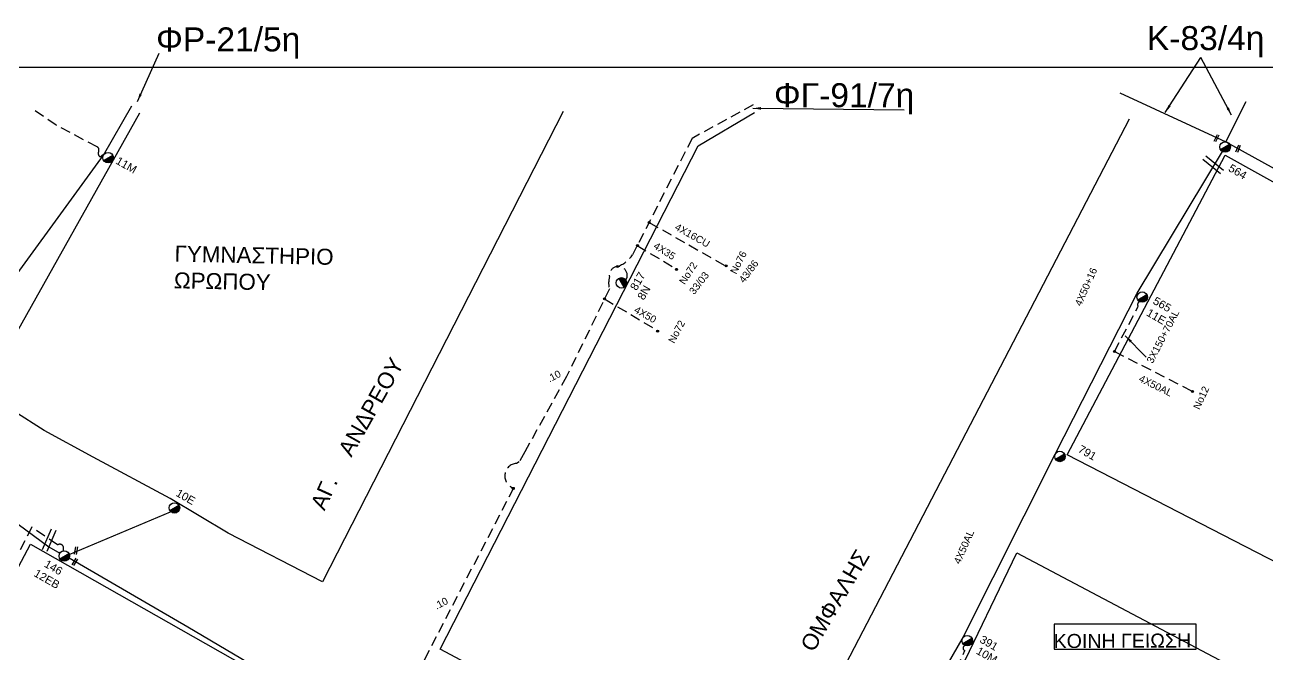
# Model space of a CAD drawing. Header units: millimetres. Extents: x 2087 to 5289, y 222 to 1137.
# Drawn here: x 2357.1 to 2512.4, y 716 to 794.6 of the extents above; entities that cross this region are included whole.
import ezdxf

# ---------------------------------------------------------------- set-up
doc = ezdxf.new("R2010")
doc.units = ezdxf.units.MM
doc.linetypes.add('DASHED', pattern=[19.05, 12.7, -6.35])
for name, color, linetype in [('Άγνωστα', 7, 'Continuous'), ('Γυμνά εναέρια ΧΤ και ΦΟΠ (3Φ)   4x50+16AL', 7, 'Continuous'), ('Επιγραφές - Σχήματα', 7, 'Continuous'), ('Καλώδια ΧΤ   3x150+70AL', 7, 'DASHED'), ('Καλώδια ΧΤ   3x150AL+50CU', 7, 'DASHED'), ('Καλώδια ΧΤ   3x150AL+50XLPE', 7, 'DASHED'), ('Καλώδια ΧΤ   4x50AL', 7, 'DASHED'), ('Μηχανική τομή', 7, 'Continuous'), ('Στύλος ΦΜ', 7, 'Continuous'), ('Στύλος ΦΜ @ 1', 7, 'Continuous'), ('Συνδέσεις', 7, 'Continuous'), ('Τομή', 7, 'Continuous'), ('Υπογεια καλωδια Παροχων ΧΤ 4Χ50', 7, 'DASHED'), ('Υπόβαθρο ΔΕΗ', 7, 'Continuous'), ('Υπόγεια Καλώδια Δικτύου ΧΤ   .10', 7, 'DASHED'), ('Υπόγεια καλώδια Παροχών ΧΤ   4x16CU', 7, 'DASHED')]:
    doc.layers.add(name, color=color, linetype=linetype)
doc.styles.add('arial', font='arial.ttf')
doc.styles.get("Standard").update_dxf_attribs({"font": 'arial.ttf'})
doc.linetypes.add('SYN_LINE', pattern='A,0.5,-0.0001,["/\\/\\/\\/",Standard,S=0.1,R=0,X=0,Y=-0.05],-0.25', length=0.7501)
doc.dimstyles.new('ISO-25', dxfattribs={"dimtxt": 2.5, "dimasz": 2.5, "dimexe": 1.25, "dimexo": 0.625, "dimtad": 1, "dimtxsty": 'Standard', "dimcen": 2.5, "dimadec": 0, "dimazin": 0, "dimtfac": 1, "dimtmove": 0, "dimatfit": 3, "dimfxl": 1, "dimarcsym": 0})

# ---------------------------------------------------------------- blocks, each defined once
blk = doc.blocks.new('ΤΟΜΗ')
at = {"layer": 'Τομή', "ltscale": 40}
for p, q in [((-5.68, 0), (5.68, 0)), ((5.68, -2.33), (-5.68, -2.33))]:
    blk.add_line(p, q, dxfattribs=at)
blk = doc.blocks.new('ΜΗΧΑΝΙΚΗ ΤΟΜΗ')
at = {"layer": 'Μηχανική τομή', "ltscale": 40}
for p, q in [((-1.89, 0.78), (1.89, 0.78)), ((1.89, 0), (-1.89, 0))]:
    blk.add_line(p, q, dxfattribs=at)
blk = doc.blocks.new('ΥΠΑΡΧΩΝ ΤΣΙΜΕΝΤΕΝΙΟΣ ΣΤΥΛΟΣ')
at = {"layer": 'Στύλος ΦΜ'}
blk.add_hatch(color=7, dxfattribs=at).paths.add_polyline_path([(-1.29, -2.28, 0.574793), (2.62, 0, 0.268822), (1.3, 2.27)])
at = {"layer": 'Στύλος ΦΜ', "color": 7}
blk.add_line((-1.29, -2.28), (1.3, 2.27), dxfattribs=at)
blk.add_circle((0, 0), 2.62, dxfattribs=at)
at = {"layer": 'Στύλος ΦΜ', "flags": 4}
for tag, p in [('ΤΥΠΟΣ', (-4.91, 3.03)), ('ΑΡΙΘΜΟΣ', (-4.68, 8.05))]:
    blk.add_attdef(tag, p, '', height=4, dxfattribs=at)
blk = doc.blocks.new('_ΣΥΝΔΕΣΗ')
at = {"layer": 'Συνδέσεις', "linetype": 'SYN_LINE', "ltscale": 40}
blk.add_hatch(color=256, dxfattribs=at).paths.add_polyline_path([(0.5, -0.01, 1), (-0.5, -0.01, 1)])
at = {"layer": 'Συνδέσεις'}
blk.add_circle((0, -0.01), 0.5, dxfattribs=at)

msp = doc.modelspace()

# ---------------------------------------------------------------- linework, layer by layer
at = {"layer": 'Άγνωστα', "color": 85}
msp.add_lwpolyline([(2340.99, 742.31), (2351.8, 757.54), (2366.98, 778.36), (2370.51, 784.51)], dxfattribs=at)
at = {"layer": 'Άγνωστα', "color": 85, "linetype": 'DASHED', "ltscale": 0.1}
msp.add_lwpolyline([(2367.06, 778.46), (2366.68, 778.21, -0.477786), (2366.37, 778.3, -0.191485), (2366.37, 778.87, 0.401107), (2366.16, 779.39), (2361.04, 782.08), (2358.1, 784.14)], format="xyb", dxfattribs=at)
at = {"layer": 'Άγνωστα', "color": 27}
msp.add_lwpolyline([(2507.18, 780.02), (2509.71, 785.05)], dxfattribs=at)
at = {"layer": 'Άγνωστα', "color": 30, "linetype": 'DASHED', "ltscale": 0.1}
msp.add_lwpolyline([(2433.65, 767.04), (2438.59, 764.09)], dxfattribs=at)
at = {"layer": 'Άγνωστα', "color": 6, "linetype": 'SYN_LINE', "ltscale": 10}
for points in [[(2362.7, 728.43), (2375.33, 733.78)], [(2362.68, 728.03), (2377.49, 719.41), (2377.49, 719.41), (2388.01, 713.19), (2387.08, 713.77), (2388.01, 713.19)]]:
    msp.add_lwpolyline(points, dxfattribs=at)
at = {"layer": 'Γυμνά εναέρια ΧΤ και ΦΟΠ (3Φ)   4x50+16AL', "color": 27, "linetype": 'Continuous', "ltscale": 0.1}
msp.add_lwpolyline([(2493.96, 786.15), (2507.18, 780.02), (2532.16, 766.23), (2562.52, 774.21)], dxfattribs=at)
at = {"layer": 'Γυμνά εναέρια ΧΤ και ΦΟΠ (3Φ)   4x50+16AL', "color": 85, "linetype": 'Continuous', "ltscale": 0.1}
msp.add_lwpolyline([(2452.12, 679.58), (2466.17, 703.88), (2474.25, 717.85), (2485.88, 740.98), (2496.11, 761.08), (2506.76, 778.81)], dxfattribs=at)
at = {"layer": 'Γυμνά εναέρια ΧΤ και ΦΟΠ (3Φ)   4x50+16AL', "color": 27, "linetype": 'Continuous', "ltscale": 10}
msp.add_lwpolyline([(2287.74, 771.34), (2292.99, 768.63), (2304.53, 762.08), (2310.21, 758.8), (2312.79, 757.33), (2323.48, 751.23), (2340.96, 742.33), (2340.96, 742.33), (2346.45, 738.55), (2355.34, 732.95), (2360.14, 729.42), (2361.51, 728.59)], dxfattribs=at)
at = {"layer": 'Επιγραφές - Σχήματα'}
msp.add_lwpolyline([(3200.59, 789.29), (3200.59, 789.29), (2106.58, 789.29), (2106.58, 238.36), (3200.59, 238.29)], dxfattribs=at)
at = {"layer": 'Επιγραφές - Σχήματα', "color": 190}
msp.add_lwpolyline([(2485.75, 716.63), (2503.5, 716.63), (2503.5, 719.72), (2485.75, 719.72)], close=True, dxfattribs=at)
at = {"layer": 'Καλώδια ΧΤ   3x150+70AL', "color": 85, "linetype": 'DASHED', "ltscale": 0.1}
msp.add_lwpolyline([(2493.28, 753.82), (2496.23, 759.42, -0.426995), (2496.4, 760.05)], format="xyb", dxfattribs=at)
at = {"layer": 'Καλώδια ΧΤ   3x150+70AL', "color": 27, "ltscale": 0.1}
msp.add_lwpolyline([(2361.97, 728.9), (2361.99, 729.2, 0.633536), (2361.22, 729.63), (2358.02, 731.86), (2351.77, 719.78), (2344.35, 706.24), (2343.23, 704.16)], format="xyb", dxfattribs=at)
at = {"layer": 'Καλώδια ΧΤ   3x150AL+50CU', "color": 85, "linetype": 'DASHED', "ltscale": 0.1}
msp.add_lwpolyline([(2471.89, 710.79), (2474.6, 716.44, -0.853654), (2474.65, 717.06)], format="xyb", dxfattribs=at)
at = {"layer": 'Καλώδια ΧΤ   3x150AL+50XLPE', "color": 30, "linetype": 'DASHED', "ltscale": 0.1}
msp.add_lwpolyline([(2448.12, 784.64), (2440.5, 780.44), (2433.07, 765.91, -0.172573), (2431.12, 764.42, 2.188333)], format="xyb", dxfattribs=at)
at = {"layer": 'Καλώδια ΧΤ   4x50AL', "color": 85, "ltscale": 0.1}
msp.add_lwpolyline([(2493.28, 753.82), (2503.06, 748.81)], dxfattribs=at)
at = {"layer": 'Υπογεια καλωδια Παροχων ΧΤ 4Χ50', "color": 30, "linetype": 'DASHED', "ltscale": 0.1}
msp.add_lwpolyline([(2429.57, 760.39), (2436.25, 756.38)], dxfattribs=at)
at = {"layer": 'Υπόβαθρο ΔΕΗ'}
for points in [[(2424.39, 783.79), (2394.33, 725.04), (2382.56, 731.11), (2375.28, 735.46), (2365.67, 740.61), (2359.54, 743.93), (2351.94, 748.77), (2371.51, 783.63)], [(2495.13, 782.85), (2449.47, 695.07), (2409.05, 716.63), (2441.27, 779.51), (2448.31, 783.69)], [(2531.92, 717.93), (2487.35, 740.89), (2507.1, 778.36)], [(2507.1, 778.36), (2507.1, 778.36), (2507.1, 778.36), (2525.87, 767.87), (2538.28, 761.39), (2550.96, 754.59), (2531.92, 717.93)], [(2337.3, 691.05), (2357.83, 729.74), (2387.7, 712.8), (2368.09, 674.75), (2337.31, 691.07)], [(2525.1, 705.35), (2503.08, 665.68), (2460.44, 688.64), (2473.54, 712.97), (2481.09, 728.66), (2525.1, 705.35)]]:
    msp.add_lwpolyline(points, dxfattribs=at)
at = {"layer": 'Υπόγεια Καλώδια Δικτύου ΧΤ   .10', "color": 30, "ltscale": 0.1}
msp.add_lwpolyline([(2432.08, 762.49), (2432.36, 762.99, 1.274654), (2430.18, 763.09, 0.141962), (2430.18, 761.63), (2424.82, 750.67), (2419.6, 741.26), (2418.89, 740.01), (2418.55, 739.83, 0.816349), (2418.19, 736.74), (2407.21, 715.59), (2404.41, 709.54, 0.477596), (2404.96, 708.4), (2409.74, 705.35, -0.993744), (2408.63, 703.59), (2406.85, 704.28)], format="xyb", dxfattribs=at)
at = {"layer": 'Υπόγεια καλώδια Παροχών ΧΤ   4x16CU', "color": 30, "ltscale": 0.1}
msp.add_lwpolyline([(2435.14, 769.95), (2444.81, 764.44)], dxfattribs=at)

# ---------------------------------------------------------------- block references
at = {"layer": 'Μηχανική τομή'}
for p, xscale, yscale, zscale, rotation in [((2505.94, 780.52), 0.2499999999999994, 0.2499999999999994, 0.2499999999999994, 244.3092409023448), ((2508.8, 779.13), 0.2499999999999993, 0.2499999999999993, 0.2499999999999993, 68.25830032622824), ((2363.48, 727.46), 0.25, 0.25, 0.25, 58.80026822955549), ((2363.63, 728.92), 0.25, 0.25, 0.25, 79.01259556481982)]:
    msp.add_blockref('ΜΗΧΑΝΙΚΗ ΤΟΜΗ', p, dxfattribs=dict(at, xscale=xscale, yscale=yscale, zscale=zscale, rotation=rotation))
at = {"layer": 'Στύλος ΦΜ @ 1', "ltscale": 40}
ref = msp.add_blockref('ΥΠΑΡΧΩΝ ΤΣΙΜΕΝΤΕΝΙΟΣ ΣΤΥΛΟΣ', (2507.1, 779.37), dxfattribs=dict(at, xscale=0.2499999999999999, yscale=0.2499999999999999, zscale=0.2499999999999999, rotation=330.1757056746846))
ref.add_attrib('ΤΥΠΟΣ', '564', (2507.41, 776.43), dxfattribs={"layer": 'Στύλος ΦΜ', "height": 1, "rotation": 330.1757, "flags": 4})
ref = msp.add_blockref('ΥΠΑΡΧΩΝ ΤΣΙΜΕΝΤΕΝΙΟΣ ΣΤΥΛΟΣ', (2367.55, 778.03), dxfattribs=dict(at, xscale=0.2499999999999999, yscale=0.2499999999999999, zscale=0.2499999999999999, rotation=330.1757056746846))
ref.add_attrib('ΤΥΠΟΣ', '11Μ', (2368.4, 777.35), dxfattribs={"layer": 'Στύλος ΦΜ', "height": 1, "rotation": 330.1757, "flags": 4})
ref = msp.add_blockref('ΥΠΑΡΧΩΝ ΤΣΙΜΕΝΤΕΝΙΟΣ ΣΤΥΛΟΣ', (2431.68, 762.39), dxfattribs=dict(at, xscale=0.2499999999999999, yscale=0.2499999999999999, zscale=0.2499999999999999, rotation=60.18283467489158))
ref.add_attrib('ΤΥΠΟΣ', '817', (2433.56, 761.34), dxfattribs={"layer": 'Στύλος ΦΜ', "height": 1, "rotation": 60.1828, "flags": 4})
ref.add_attrib('ΑΡΙΘΜΟΣ', '8Ν', (2434.47, 760.15), dxfattribs={"layer": 'Στύλος ΦΜ', "height": 1, "rotation": 60.1828, "flags": 4})
ref = msp.add_blockref('ΥΠΑΡΧΩΝ ΤΣΙΜΕΝΤΕΝΙΟΣ ΣΤΥΛΟΣ', (2496.74, 760.61), dxfattribs=dict(at, xscale=0.2499999999999999, yscale=0.2499999999999999, zscale=0.2499999999999999, rotation=330.1757056746846))
ref.add_attrib('ΤΥΠΟΣ', '565', (2497.98, 759.84), dxfattribs={"layer": 'Στύλος ΦΜ', "height": 1, "rotation": 330.1757, "flags": 4})
ref.add_attrib('ΑΡΙΘΜΟΣ', '11E', (2497.17, 758.36), dxfattribs={"layer": 'Στύλος ΦΜ', "height": 1, "rotation": 330.1757, "flags": 4})
ref = msp.add_blockref('ΥΠΑΡΧΩΝ ΤΣΙΜΕΝΤΕΝΙΟΣ ΣΤΥΛΟΣ', (2486.46, 740.69), dxfattribs=dict(at, xscale=0.2499999999999999, yscale=0.2499999999999999, zscale=0.2499999999999999, rotation=330.1757056746846))
ref.add_attrib('ΤΥΠΟΣ', '791', (2488.63, 741.31), dxfattribs={"layer": 'Στύλος ΦΜ', "height": 1, "rotation": 330.1757, "flags": 4})
ref = msp.add_blockref('ΥΠΑΡΧΩΝ ΤΣΙΜΕΝΤΕΝΙΟΣ ΣΤΥΛΟΣ', (2375.83, 734.26), dxfattribs=dict(at, xscale=0.2499999999999999, yscale=0.2499999999999999, zscale=0.2499999999999999, rotation=330.1757056746846))
ref.add_attrib('ΤΥΠΟΣ', '10E', (2375.91, 735.83), dxfattribs={"layer": 'Στύλος ΦΜ', "height": 1, "rotation": 330.1757, "flags": 4})
ref = msp.add_blockref('ΥΠΑΡΧΩΝ ΤΣΙΜΕΝΤΕΝΙΟΣ ΣΤΥΛΟΣ', (2362.07, 728.25), dxfattribs=dict(at, xscale=0.2499999999999999, yscale=0.2499999999999999, zscale=0.2499999999999999, rotation=330.1757056746846))
ref.add_attrib('ΤΥΠΟΣ', '146', (2359.46, 726.97), dxfattribs={"layer": 'Στύλος ΦΜ', "height": 1, "rotation": 330.1757, "flags": 4})
ref.add_attrib('ΑΡΙΘΜΟΣ', '12EB', (2358.17, 725.8), dxfattribs={"layer": 'Στύλος ΦΜ', "height": 1, "rotation": 330.1757, "flags": 4})
ref = msp.add_blockref('ΥΠΑΡΧΩΝ ΤΣΙΜΕΝΤΕΝΙΟΣ ΣΤΥΛΟΣ', (2474.88, 717.67), dxfattribs=dict(at, xscale=0.2499999999999999, yscale=0.2499999999999999, zscale=0.2499999999999999, rotation=330.1757056746846))
ref.add_attrib('ΤΥΠΟΣ', '391', (2476.34, 717.53), dxfattribs={"layer": 'Στύλος ΦΜ', "height": 1, "rotation": 330.1757, "flags": 4})
ref.add_attrib('ΑΡΙΘΜΟΣ', '10M', (2475.9, 716.1), dxfattribs={"layer": 'Στύλος ΦΜ', "height": 1, "rotation": 330.1757, "flags": 4})
at = {"layer": 'Συνδέσεις', "xscale": 0.25, "yscale": 0.25, "zscale": 0.25}
for p in [(2435.14, 769.94), (2433.67, 767.04), (2431.17, 764.43), (2438.57, 764.08), (2444.76, 764.51), (2429.57, 760.41), (2436.2, 756.36), (2493.28, 753.82), (2503.02, 748.82), (2418.17, 736.71)]:
    msp.add_blockref('_ΣΥΝΔΕΣΗ', p, dxfattribs=at)
at = {"layer": 'Τομή'}
for p, xscale, yscale, zscale, rotation in [((2505.8, 777.37), 0.25, 0.25, 0.25, 320.6564157802142), ((2360.45, 730.13), 0.2499999999999994, 0.2499999999999994, 0.2499999999999994, 246.6238059561313)]:
    msp.add_blockref('ΤΟΜΗ', p, dxfattribs=dict(at, xscale=xscale, yscale=yscale, zscale=zscale, rotation=rotation))

# ---------------------------------------------------------------- texts
at = {"layer": 'Άγνωστα', "ltscale": 40, "char_height": 0.9, "width": 69.1904, "attachment_point": 1, "style": 'arial'}
for s, insert, rotation in [('4X35', (2436.07, 767.54), 327.5165), ('Νο76', (2445.21, 763.8), 62.9051), ('43/86', (2446.27, 762.83), 53.3706), ('Νο72', (2438.82, 762.58), 57.071), ('33/03', (2440.05, 761.39), 52.2757), ('4X50+16', (2488.27, 759.76), 66.0885), ('4X50', (2433.61, 759.54), 330.5759), ('Νο72', (2437.47, 755.17), 62.0154), ('Νο12', (2503.07, 746.85), 65.228)]:
    msp.add_mtext(s, dxfattribs=dict(at, insert=insert, rotation=rotation))
at = {"layer": 'Επιγραφές - Σχήματα', "ltscale": 40, "char_height": 3, "width": 21.1415, "attachment_point": 1, "style": 'arial'}
for s, insert in [('ΦΡ-21/5η', (2373.54, 794.31)), ('Κ-83/4η', (2497.33, 794.47)), ('ΦΓ-91/7η', (2450.73, 787.34))]:
    msp.add_mtext(s, dxfattribs=dict(at, insert=insert))
at = {"layer": 'Επιγραφές - Σχήματα', "ltscale": 40, "char_height": 2, "width": 21.1415, "attachment_point": 1, "style": 'arial'}
for s, insert, rotation in [('ΓYMNAΣTHPIO\\PΩPΩ{\\fArial|b0|i0|c204|p34;П}OY', (2375.87, 767.05), 358.786), ('ANΔPEOY', (2396.19, 741.5), 60.5592), ('AΓ.', (2392.76, 734.64), 65.6633), ('OM{\\fArial|b0|i0|c204|p34;Ф}AΛHΣ', (2453.93, 717.13), 59.6841)]:
    msp.add_mtext(s, dxfattribs=dict(at, insert=insert, rotation=rotation))
at = {"layer": 'Επιγραφές - Σχήματα', "color": 190, "insert": (2485.67, 718.5), "char_height": 1.75, "width": 17.5655, "attachment_point": 1, "rotation": 0.2586}
msp.add_mtext('KOINH ΓΕΙΩΣΗ', dxfattribs=at)
at = {"layer": 'Καλώδια ΧΤ   3x150+70AL', "ltscale": 40, "insert": (2497.24, 752.65), "char_height": 0.9, "width": 69.1904, "attachment_point": 1, "rotation": 62.4888, "style": 'arial'}
msp.add_mtext('3X150+70AL', dxfattribs=at)
at = {"layer": 'Καλώδια ΧΤ   4x50AL', "ltscale": 40, "char_height": 0.9, "width": 69.1904, "attachment_point": 1, "style": 'arial'}
for insert, rotation in [((2496.62, 750.93), 333.8234), ((2473.14, 727.53), 66.0885)]:
    msp.add_mtext('4X50AL', dxfattribs=dict(at, insert=insert, rotation=rotation))
at = {"layer": 'Υπόγεια Καλώδια Δικτύου ΧΤ   .10', "ltscale": 40, "char_height": 0.9, "width": 69.1904, "attachment_point": 1, "rotation": 28.1389, "style": 'arial'}
for insert in [(2422.26, 750.71), (2408.16, 722.33)]:
    msp.add_mtext('\\pt5.4;.10', dxfattribs=dict(at, insert=insert))
at = {"layer": 'Υπόγεια καλώδια Παροχών ΧΤ   4x16CU', "ltscale": 40, "insert": (2438.7, 769.88), "char_height": 0.9, "width": 69.1904, "attachment_point": 1, "rotation": 330.5769, "style": 'arial'}
msp.add_mtext('4X16CU', dxfattribs=at)

# ---------------------------------------------------------------- leaders
at = {"layer": 'Επιγραφές - Σχήματα', "ltscale": 40}
for points in [[(2371.2, 785.06), (2373.92, 791.1)], [(2499.62, 783.68), (2504.05, 790.56)], [(2507.89, 783.35), (2504.05, 790.56)], [(2448.1, 784.2), (2467.02, 784.03)], [(2494.63, 755.77), (2497.23, 753.12)]]:
    msp.add_leader(points, dimstyle='ISO-25', override={"dimasz": 1, "dimtad": 0}, dxfattribs=at)

doc.saveas('drawing.dxf')
